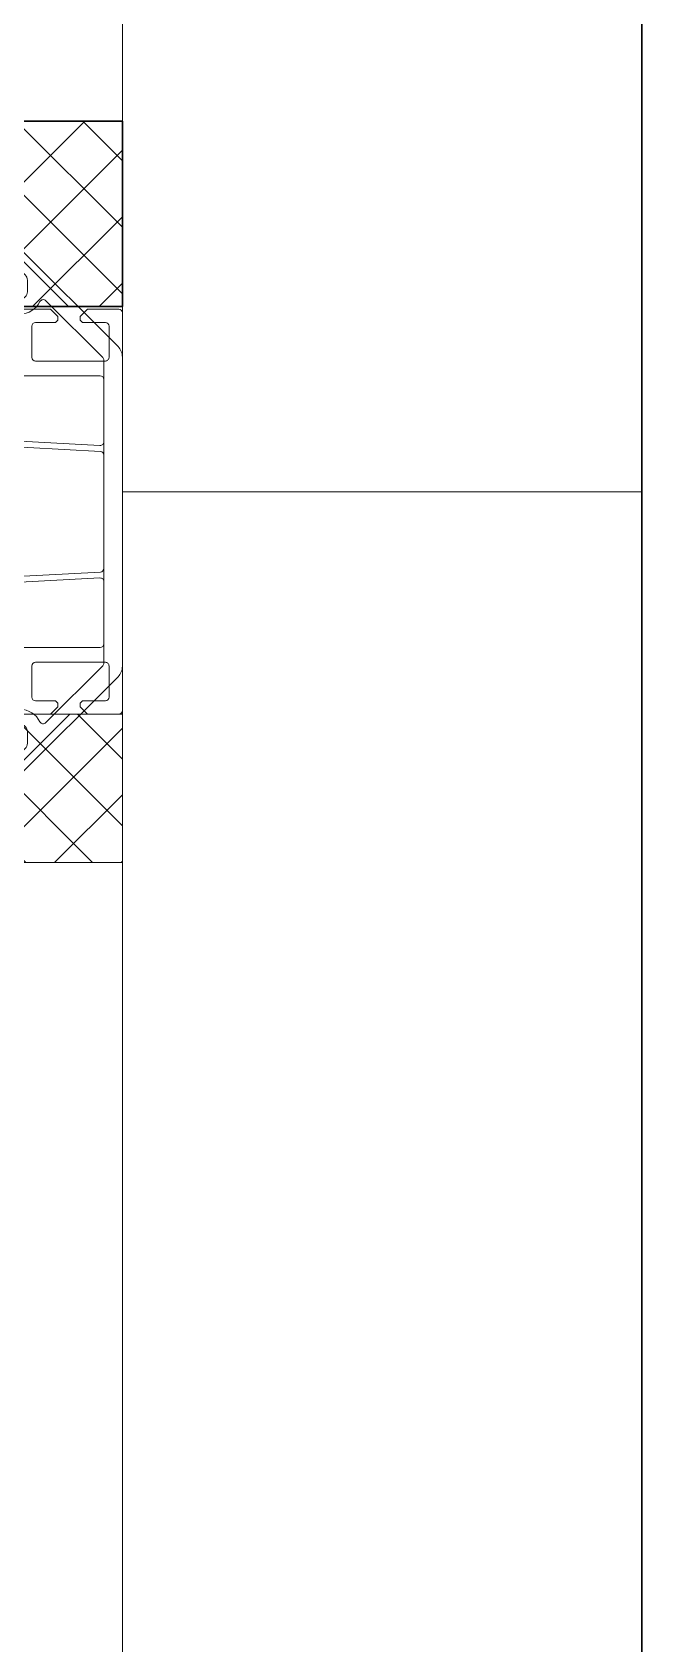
# Model space of a CAD drawing. Header units: millimetres. Extents: x 30661 to 55270, y 139046 to 181896.
# Drawn here: x 49893.3 to 49975.5, y 166740.7 to 166958.1 of the extents above; entities that cross this region are included whole.
import ezdxf

# ---------------------------------------------------------------- set-up
doc = ezdxf.new("R2010")
doc.units = ezdxf.units.MM
for name, color, linetype, lineweight in [('АР - детали окон', 152, 'Continuous', 0), ('АР - Наружная стена', 144, 'Continuous', 30), ('АР - Окна', 150, 'Continuous', 9), ('АР - Окна - детали окон', 152, 'Continuous', 9), ('АР - панель 400', 151, 'Continuous', 30), ('АР - утеплитель', 40, 'Continuous', 30), ('АР - утеплитель - штриховка', 30, 'Continuous', 0)]:
    doc.layers.add(name, color=color, linetype=linetype, lineweight=lineweight)

# ---------------------------------------------------------------- blocks, each defined once
blk = doc.blocks.new('пф 1')
at = {"layer": 'АР - Окна - детали окон', "linetype": 'Continuous', "ltscale": 0.5}
h = blk.add_hatch(color=252, dxfattribs=at)
h.dxf.hatch_style = 1
edge = h.paths.add_edge_path()
edge.add_line((3.91986198304221, 2.418149762786925), (3.91986198304221, 16.95895873010159))
edge.add_arc((4.419861981305212, 16.95883664708748), 0.5000000131672641, 89.9999998009547, 179.9860103173129, ccw=False)
edge.add_line((4.41986198304221, 17.45883666025475), (27.91986198304221, 17.45883666025475))
edge.add_line((27.91986198304221, 17.45883666025475), (27.91986198304221, 18.95883666025475))
edge.add_line((27.91986198304221, 18.95883666025475), (4.41986198304221, 18.95883666025475))
edge.add_arc((4.419861982438418, 16.95883665713309), 2.000000003121659, 89.99999998270262, 179.9965028670595)
edge.add_line((2.41986198304221, 16.95895873010159), (2.41986198304221, 2.418149762786925))
edge.add_line((2.41986198304221, 2.418149762786925), (2.41986198304221, -12.04116333974525))
edge.add_arc((4.41986198304221, -12.04116333974525), 2, 180, 270)
edge.add_line((4.41986198304221, -14.04116333974525), (27.91986198304221, -14.04116333974525))
edge.add_line((27.91986198304221, -14.04116333974525), (27.91986198304221, -12.54116333974525))
edge.add_line((27.91986198304221, -12.54116333974525), (4.41986198304221, -12.54116333974525))
edge.add_arc((4.41986198304221, -12.04116333974525), 0.5, 180, 270, ccw=False)
edge.add_line((3.91986198304221, -12.04116333974525), (3.91986198304221, 2.418149762786925))
at = {"layer": 'АР - Окна - детали окон', "linetype": 'Continuous', "ltscale": 0.5, "flags": 128}
for points in [[(32.36129370192066, 7.47560703381896), (31.11026936257258, -16.3953594584018, 0.4296339059216521), (33.10752852912992, -18.50003128219396), (49.55226965108886, -18.50002979207784, -0.3888787350898707), (50.05036702519283, -18.95645190728828), (50.09792391350493, -19.50002970034257), (49.49996739858761, -19.50002970034257, 0.414213562373095), (48.99996742000803, -20.00002967938781), (48.99996742000803, -21.70002654753625, 0.414213562373095), (49.99996737763286, -22.70002650562674), (51.55730984220281, -22.70002650562674, 0.1989111104362972), (52.26441317377612, -22.40713671920821), (53.99996720952913, -20.67159947101027), (53.99996720952913, -20.00002967938781, 0.414213562373095), (53.49996723048389, -19.50002970034257), (52.8979115858674, -19.50002970034257), (52.96736914431676, -18.70612627640367, -0.2446997727135509), (53.21546865999699, -18.31669021071866), (54.49998244876042, -17.5000297841616), (55.49996714666486, -17.5000297841616, -0.414213562373095), (55.9999671257101, -18.00002976320684), (55.9999671257101, -21.50002961605787), (42.58581899665296, -34.91421596938744, -0.1989127693449194), (41.17160323495045, -35.5000043977052), (-6.500030308030546, -35.49999858764932, -0.4142135266766152), (-7.000030226074159, -34.99999860860407), (-7.000030226074159, -30.80001701507717), (-6.000060787890106, -29.80001705698669), (-5.500030288938433, -29.80001705698669), (-5.200030301697552, -30.10002085473388), (-5.200030301697552, -33.19999890401959, 0.4142135268077516), (-4.700030383188277, -33.69999888306484), (-0.5000000400468707, -33.69999939342961, 0.4142135979384391), (0, -33.19999941438437), (0, -23.79999899957329, 0.414213562373095), (-0.4999999790452421, -23.29999902052805), (-4.70003032265231, -23.29999902052805, 0.414213562373095), (-5.200030301697552, -23.79999899957329), (-5.200030301697552, -26.5000049858354), (-5.500060808844864, -26.8000171831809), (-6.000030267983675, -26.8000171831809), (-7.000030226074159, -25.80001722555608), (-7.000030226074159, -19.49999918043613), (-6.000030267983675, -18.49999922234565), (-5.200030301697552, -18.49999922234565), (-5.200030301697552, -20.9999991171062, 0.414213562373095), (-4.70003032265231, -21.49999909615144), (-0.4999999790452421, -21.49999909615144, 0.414213562373095), (0, -20.9999991171062), (0, 20.9999991171062, 0.414213562373095), (-0.4999999790452421, 21.49999909615144), (-4.699999802745879, 21.49999909615144, 0.414213562373095), (-5.199999781325459, 20.9999991171062), (-5.199999781325459, 18.49999922234565), (-5.999999748077244, 18.49999922234565), (-6.999999705702066, 19.49999917997047), (-6.999999705702066, 25.79998670518398), (-6.000030267983675, 26.79998666327447), (-5.499999769032001, 26.79998666327447), (-5.199999781325459, 26.49998667603359), (-5.199999781325459, 23.79999899957329, 0.414213562373095), (-4.699999802745879, 23.29999902052805), (-0.4999999790452421, 23.29999902052805, 0.414213562373095), (0, 23.79999899957329), (-9.313225746154785e-10, 33.09999860823154, 0.4142135623733432), (-0.4999999790452421, 33.69999858224764), (-4.699999802280217, 33.69999858271331, 0.414213562373095), (-5.199999781325459, 33.19999860413373), (-5.199999781325459, 30.10001323465258), (-5.500030288938433, 29.79998653708026), (-5.999999748077244, 29.79998653708026), (-6.999999705702066, 30.79998649470508), (-6.999999705702066, 34.99999852851033, -0.414213562373095), (-6.499999726656824, 35.49999850708991), (35.49999850755557, 35.49999850755557, -0.414213562373095), (35.99999848613515, 34.99999852851033), (35.99999848613515, 33.39999249577522, -0.7207611610681721), (33.29999400116503, 32.49999866494909), (31.4999986696057, 32.49999864352867, 0.414213562373095), (30.99999869661406, 31.99999866448343), (30.99999869661406, 9.999999579507858, 0.414213562373095), (31.4999986756593, 9.499999600462615), (32.49999863328412, 9.499999600462615), (33.49999859137461, 9.499999600462615, 0.414213562373095), (33.99999857041985, 9.999999579507858), (33.99999857041985, 12.99999945331365), (34.49999854946509, 12.99999945331365, -0.414213562373095), (35.99999848613515, 11.49999951664358), (35.99999848613515, 7.999469953589141, -0.4663076572329644), (35.4131744238548, 7.507066097576171), (32.94743253197521, 7.941842912696302, 0.4504671528256424)], [(1.999999912921339, 32.59999862965196, -0.4142135623733869), (2.49999989522621, 32.99999861558899), (19.69999917130917, 32.99999861558899, -0.4142135623728442), (20.19999915361404, 32.59999862965196), (20.19999915082008, 20.79999912530184, -0.414213562373095), (19.69999917177483, 20.29999914672226), (2.499999894760549, 20.29999914672226, -0.414213562373095), (1.999999915715307, 20.79999912530184)], [(28.99999878043309, 20.79999912530184, -0.414213562373095), (28.49999880185351, 20.29999914672226), (21.49999909615144, 20.29999914672226, -0.414213562373095), (20.9999991171062, 20.79999912530184), (20.99999911384657, 32.59999862965196, -0.4142135623733903), (21.49999909615144, 32.99999861558899), (28.49999880185351, 32.99999861279503, -0.414213562373095), (28.99999878043309, 32.49999863374978)], [(29.12687311274931, -16.02617069426924, -0.3989595459343815), (28.62755833007395, -16.50000269617885), (13.09999941289425, -16.50000157626346, -0.414213562373095), (12.59999947017059, -16.00000159721822), (12.59999947017059, -14.89999937359244, 0.9999999999999999), (11.79999950388446, -14.89999937359244), (11.79999950388446, -16.00000146729872, -0.414213562373095), (11.29999948805198, -16.50000144634396), (2.499999857973307, -16.5000007962808, -0.414213562373095), (1.999999915715307, -16.00000081723556), (1.999999915715307, 18.99999920139089, -0.414213562373095), (2.499999894760549, 19.49999917997047), (28.49999880185351, 19.49999917997047, -0.414213562373095), (28.99999878043309, 18.99999920139089), (28.99999878043309, 9.999999579507858, 0.2531713377411239), (30.13213230762631, 7.907407625578344, -0.2671474333782157), (30.35787378111854, 7.462721257936209)], [(1.999999915715307, -17.80000074161217, -0.414213562373095), (2.499999931082129, -17.30000076256692), (28.73349886806682, -17.30000267270952, -0.4296339059351017), (29.23281357809901, -17.82617062842473), (28.46241921046749, -32.5261708907783, -0.3989595816268721), (27.96310440264642, -33.00000289268792), (2.499999833293259, -32.99999976251274, -0.4142135263697975), (1.999999915715307, -32.4999997834675)], [(41.11094302590936, -32.85355734592304, -0.1989127693153482), (40.75738908536732, -33.00000445265323), (29.76557453768328, -33.00000311248004, -0.4296338699769703), (29.26625985186547, -32.47383515629917), (29.91581666469574, -20.07955291774124, -0.5993709350366213), (30.71428662305698, -19.7050887295045, 0.1617362482636682), (33.10752871213481, -20.50003119837493), (46.49996747914702, -20.50002997834235, -0.414213562373095), (46.99996750382707, -21.00002995692194), (46.99996750382707, -21.70002654753625, 0.2836264320426852), (48.6538328230381, -24.38105638930574, -0.5113893274584497), (48.78303094301373, -25.18144756834954)]]:
    blk.add_lwpolyline(points, format="xyb", close=True, dxfattribs=at)
at = {"layer": 'АР - Окна - детали окон', "color": 252, "linetype": 'Continuous', "ltscale": 0.5, "flags": 128}
blk.add_lwpolyline([(3.91986198304221, 2.418149762786925), (3.91986198304221, 16.95895873010159, -0.4141420506258557), (4.41986198304221, 17.45883666025475), (27.91986198304221, 17.45883666025475), (27.91986198304221, 18.95883666025475), (4.41986198304221, 18.95883666025475, 0.4141956854021884), (2.41986198304221, 16.95895873010159), (2.41986198304221, 2.418149762786925), (2.41986198304221, -12.04116333974525, 0.414213562373095), (4.41986198304221, -14.04116333974525), (27.91986198304221, -14.04116333974525), (27.91986198304221, -12.54116333974525), (4.41986198304221, -12.54116333974525, -0.414213562373095), (3.91986198304221, -12.04116333974525)], format="xyb", close=True, dxfattribs=at)
blk = doc.blocks.new('блок балконный дверной с проходом 750мм')
at = {"layer": 'АР - утеплитель - штриховка'}
h = blk.add_hatch(dxfattribs=at)
h.set_pattern_fill('ANSI37', color=256, scale=2, angle=360)
h.set_pattern_definition([(44.99999999999999, (-2618178.730289642, 1661577.843126372), (-4.490128060534574, 4.490128060534577), []), (134.9999999999999, (-2618178.730289642, 1661577.843126372), (-4.490128060534578, -4.490128060534573), [])])
h.paths.add_polyline_path([(-925.0002203895128, 8.998046668786372), (-950.0000988201864, 8.998046668786372), (-950.000098820652, 79.99791722252641), (-925.0002203895128, 79.99791722252641)])
at = {"layer": 'АР - детали окон', "color": 251}
blk.add_lwpolyline([(-950.000098820652, 79.99791722252277), (-900.000098820652, 79.99791722252277), (-900.000098820652, 149.9979172225228), (-50.00009882065217, 149.9979172225228), (-50.00009882065217, 79.99791722252277), (-9.882065216970659e-05, 79.99791722252277), (-9.882065216970659e-05, -250.0020827774772), (-950.000098820652, -250.0020827774771)], close=True, dxfattribs=at)
at = {"layer": 'АР - детали окон', "color": 252, "linetype": 'Continuous', "ltscale": 0.5, "flags": 128}
blk.add_lwpolyline([(-0.0002799008871079423, 79.9997283817863), (-950.000098820652, 79.99791722205711)], dxfattribs=at)
at = {"layer": 'АР - утеплитель', "color": 2}
blk.add_lwpolyline([(-950.000098820652, 8.998046668317073), (-925.0002203904442, 8.998046668549904), (-925.0002203904442, 79.99791722228994), (-950.000098820652, 79.99791722252277)], close=True, dxfattribs=at)
at = {"layer": 'АР - детали окон', "extrusion": (0, 0, -1), "xscale": 0.9999981892122862, "yscale": 0.9999981892122862, "zscale": -0.9999981892122862, "rotation": 180}
blk.add_blockref('пф 1', (917.6438941396773, 44.49798177411478, -0.001309011085316926), dxfattribs=at)
blk = doc.blocks.new('*U97')
at = {"layer": 'АР - детали окон'}
h = blk.add_hatch(dxfattribs=at)
h.set_pattern_fill('ANSI37', color=30, scale=2, angle=360)
h.set_pattern_definition([(44.99999999999999, (4.656612873077393e-10, -341.3327691913485), (-4.490128060534574, 4.490128060534578), []), (134.9999999999999, (4.656612873077393e-10, -341.3327691913485), (-4.490128060534578, -4.490128060534574), [])])
h.paths.add_polyline_path([(4.656612873077393e-10, 70.99999869708955), (20.00000000046566, 70.99999869708955), (20.00000000093132, 4.656612873077393e-10), (4.656612873077393e-10, 4.656612873077393e-10)])
at = {"layer": 'АР - детали окон', "color": 251}
blk.add_lwpolyline([(390.0000000009313, 329.9999995769566), (0, 329.9999995769566), (0, -1.269226076657973e-17), (50, -1.269226076657973e-17), (50, -69.99999999999999), (340.0000000009313, -69.99999999999999), (340.0000000009313, -1.269226076657973e-17), (390.0000000009313, -1.269226076657973e-17), (390.0000000009313, 239.9999995769566)], close=True, dxfattribs=at)
at = {"layer": 'АР - детали окон', "color": 30}
blk.add_lwpolyline([(4.656612873077393e-10, 70.99999869708955), (20.00000000046566, 70.99999869708955), (20.00000000093132, 4.656612873077393e-10), (4.656612873077393e-10, 4.656612873077393e-10)], close=True, dxfattribs=at)
at = {"layer": 'АР - детали окон', "color": 252, "linetype": 'Continuous', "ltscale": 0.5, "flags": 128}
blk.add_lwpolyline([(68.17163346149027, -4.127146141286175e-06), (321.8283665399067, -4.127146141286175e-06)], dxfattribs=at)
at = {"layer": 'АР - детали окон'}
blk.add_blockref('пф 1', (27.00003022653982, 35.50000027055906), dxfattribs=at)
blk = doc.blocks.new('Квартира 1К 6300 тип 39')
at = {"layer": 'АР - Наружная стена'}
blk.add_lwpolyline([(5850.000000000931, 3290.000000001397), (5850, 4.656612873077393e-10), (5450, 4.656612873077393e-10), (5450.000000000931, 3290.000000001397)], close=True, dxfattribs=at)
at = {"layer": 'АР - Окна', "rotation": 270}
blk.add_blockref('блок балконный дверной с проходом 750мм', (5700.00208277721, 1599.999901179923), dxfattribs=at)
at = {"layer": 'АР - панель 400', "rotation": 90.00000000000001}
blk.add_blockref('*U97', (5779.999999576248, 2450.000000000466), dxfattribs=at)
blk = doc.blocks.new('V_Section_1')
blk.add_blockref('Квартира 1К 6300 тип 39', (8949.999999593943, -16299.99999999953))

msp = doc.modelspace()

# ---------------------------------------------------------------- block references
msp.add_blockref('V_Section_1', (35175.46006017534, 180696.1139150281))

doc.saveas('drawing.dxf')
